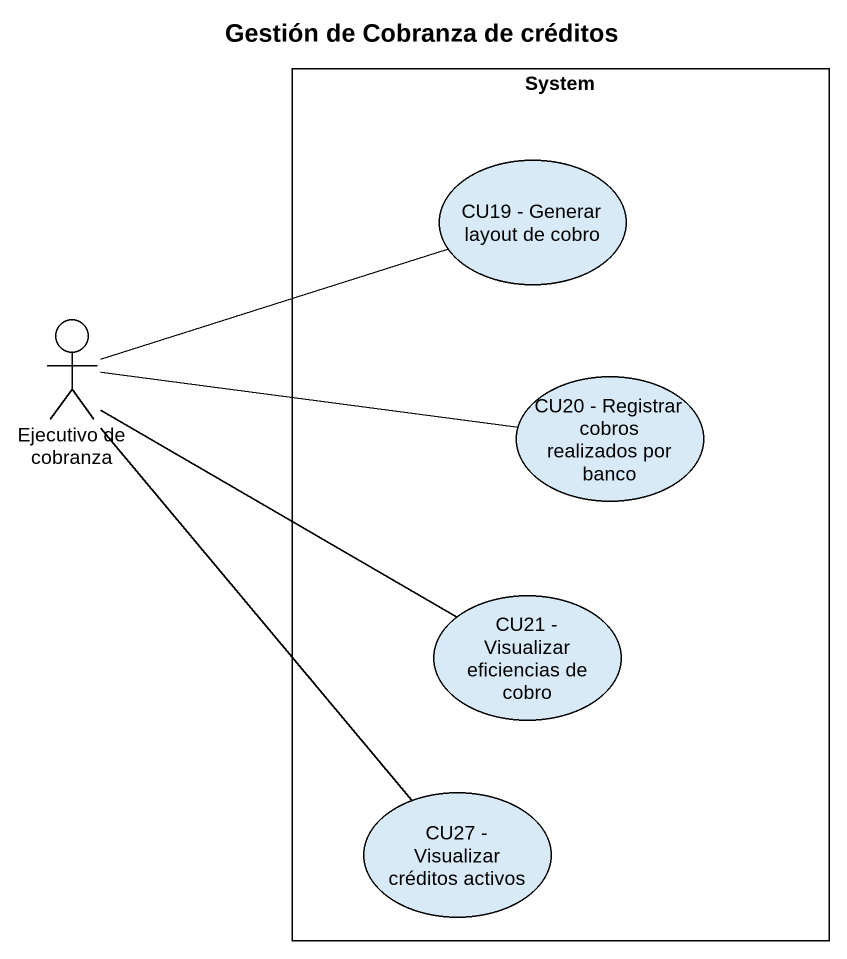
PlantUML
@startuml
title Gestión de Cobranza de créditos
rectangle System {
  usecase "CU19 - Generar layout de cobro" as CU19_Generar_layout_de_cobro
  usecase "CU20 - Registrar cobros realizados por banco" as CU20_Registrar_cobros
  usecase "CU21 - Visualizar eficiencias de cobro" as CU21_Visualizar_eficiencias
  usecase "CU27 - Visualizar créditos activos" as CU27_Visualizar_créditos
}
actor "Ejecutivo de cobranza" as Ejecutivo_de_cobranza
Ejecutivo_de_cobranza -right- CU19_Generar_layout_de_cobro
Ejecutivo_de_cobranza -right- CU20_Registrar_cobros
Ejecutivo_de_cobranza -right- CU21_Visualizar_eficiencias
Ejecutivo_de_cobranza -- CU27_Visualizar_créditos
@enduml
